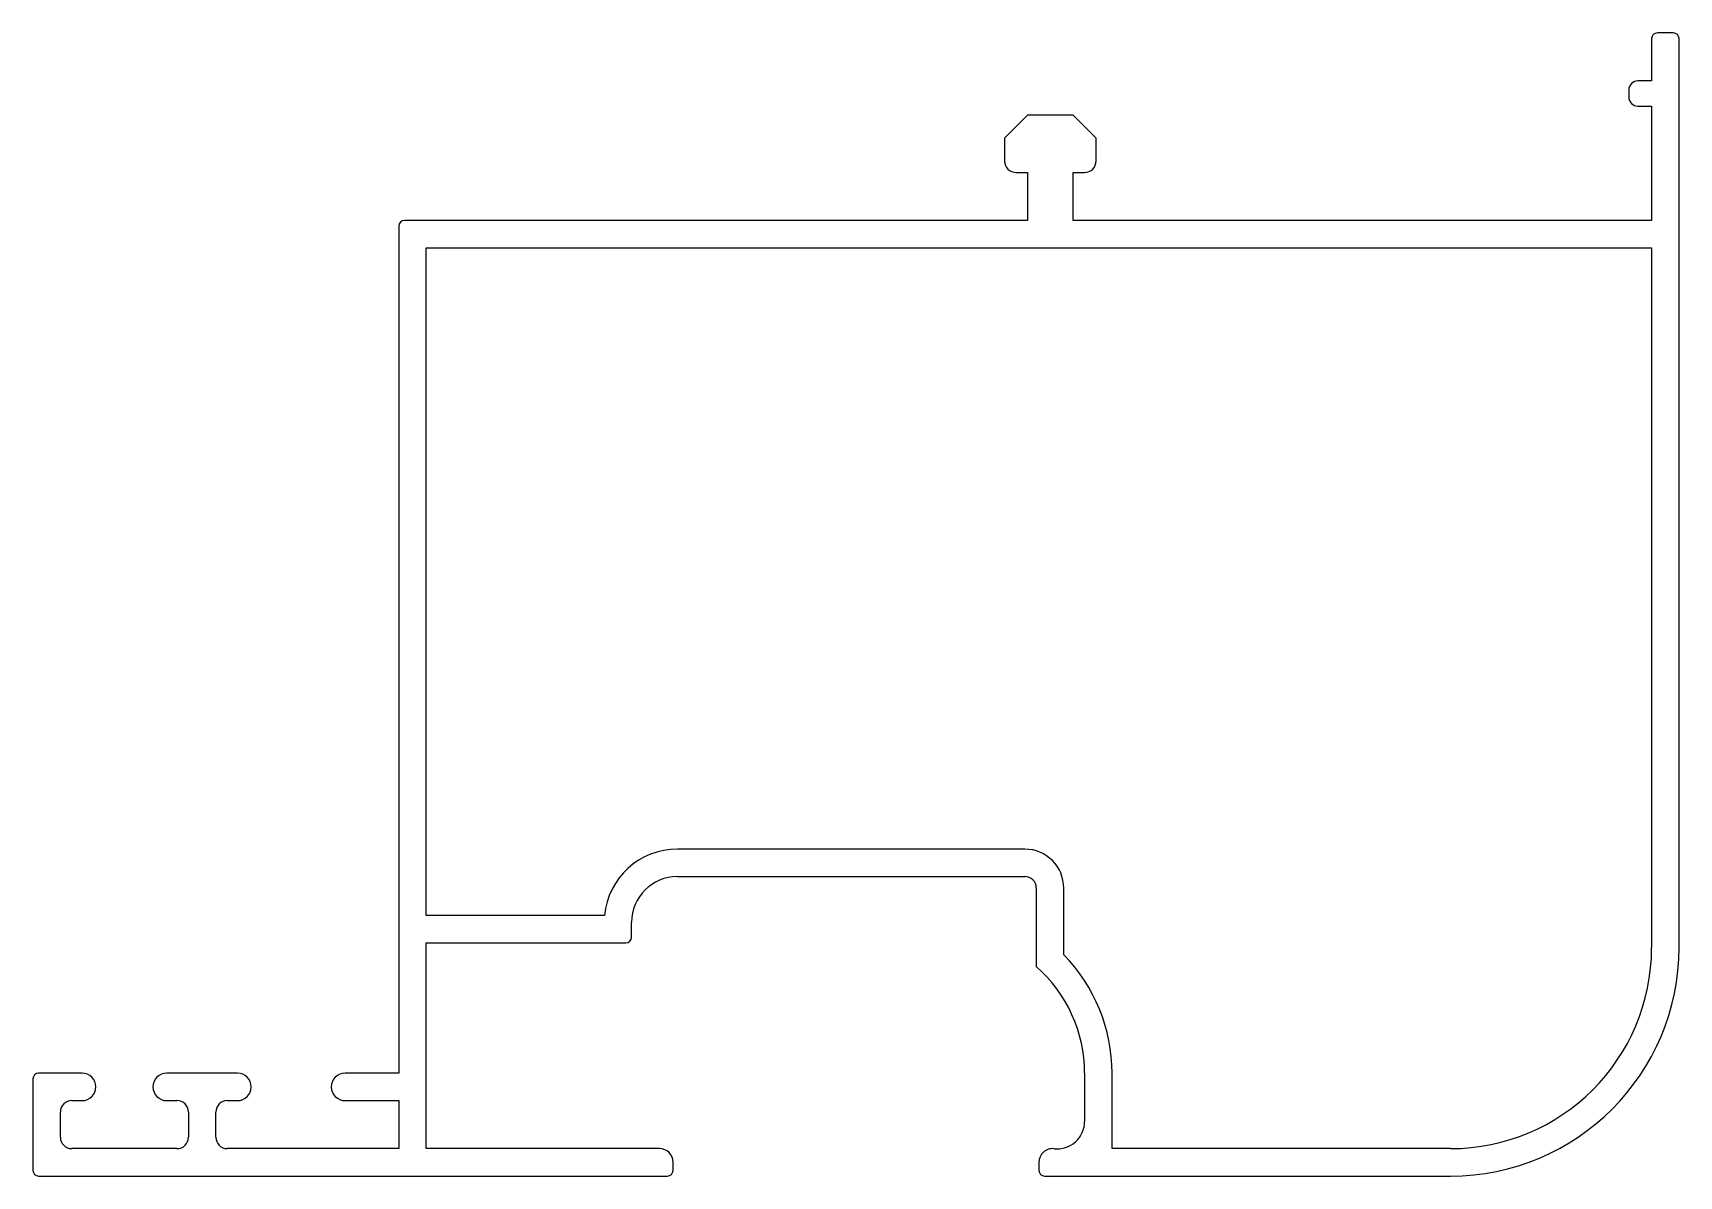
# Model space of a CAD drawing. Extents: x 2653.3 to 2725.3, y 1287.5 to 1337.5.
import ezdxf

# ---------------------------------------------------------------- set-up
doc = ezdxf.new("R2010")
doc.units = 0
doc.layers.get('0').update_dxf_attribs({"linetype": 'CONTINUOUS'})

msp = doc.modelspace()

# ---------------------------------------------------------------- linework, layer by layer
for p, q in [((2724.11, 1337.232), (2724.11, 1335.382)), ((2725.06, 1337.482), (2724.36, 1337.482)), ((2725.31, 1297.482), (2725.31, 1337.232)), ((2723.11, 1334.982), (2723.11, 1334.682)), ((2724.11, 1335.382), (2723.51, 1335.382)), ((2723.51, 1334.282), (2724.11, 1334.282)), ((2724.11, 1334.282), (2724.11, 1329.282)), ((2696.81, 1333.882), (2695.81, 1332.882)), ((2698.81, 1333.882), (2696.81, 1333.882)), ((2699.81, 1332.882), (2698.81, 1333.882)), ((2695.81, 1332.882), (2695.81, 1331.882)), ((2699.81, 1331.882), (2699.81, 1332.882)), ((2696.31, 1331.382), (2696.81, 1331.382)), ((2696.81, 1331.382), (2696.81, 1329.282)), ((2698.81, 1329.282), (2698.81, 1331.382)), ((2698.81, 1331.382), (2699.31, 1331.382)), ((2696.81, 1329.282), (2669.56, 1329.282)), ((2724.11, 1329.282), (2698.81, 1329.282)), ((2669.31, 1329.032), (2669.31, 1291.982)), ((2670.51, 1298.882), (2670.51, 1328.082)), ((2670.51, 1328.082), (2724.11, 1328.082)), ((2724.11, 1328.082), (2724.11, 1297.482)), ((2696.695, 1301.782), (2681.495, 1301.782)), ((2681.495, 1300.582), (2696.695, 1300.582)), ((2697.195, 1300.082), (2697.195, 1296.645)), ((2698.395, 1297.161), (2698.395, 1300.082)), ((2678.31, 1298.882), (2670.51, 1298.882)), ((2679.495, 1297.932), (2679.495, 1298.582)), ((2670.51, 1288.682), (2670.51, 1297.682)), ((2670.51, 1297.682), (2679.245, 1297.682)), ((2653.31, 1291.732), (2653.31, 1287.732)), ((2655.46, 1291.982), (2653.56, 1291.982)), ((2662.26, 1291.982), (2659.16, 1291.982)), ((2669.31, 1291.982), (2666.96, 1291.982)), ((2699.31, 1291.982), (2699.31, 1289.871)), ((2700.51, 1288.682), (2700.51, 1291.982)), ((2654.51, 1289.182), (2654.51, 1290.282)), ((2655.01, 1290.782), (2655.46, 1290.782)), ((2659.16, 1290.782), (2659.61, 1290.782)), ((2660.11, 1290.282), (2660.11, 1289.182)), ((2661.31, 1289.182), (2661.31, 1290.282)), ((2661.81, 1290.782), (2662.26, 1290.782)), ((2666.96, 1290.782), (2669.31, 1290.782)), ((2669.31, 1290.782), (2669.31, 1288.682)), ((2659.61, 1288.682), (2655.01, 1288.682)), ((2669.31, 1288.682), (2661.81, 1288.682)), ((2680.71, 1288.682), (2670.51, 1288.682)), ((2681.31, 1287.732), (2681.31, 1288.082)), ((2697.31, 1288.082), (2697.31, 1287.732)), ((2715.31, 1288.682), (2700.51, 1288.682)), ((2653.56, 1287.482), (2681.06, 1287.482)), ((2697.56, 1287.482), (2715.31, 1287.482))]:
    msp.add_line(p, q)
for centre, radius, start, end in [((2724.36, 1337.232), 0.25, 90, 180), ((2725.06, 1337.232), 0.25, 0, 90), ((2723.51, 1334.982), 0.4, 90, 180), ((2723.51, 1334.682), 0.4, 180, 270), ((2696.31, 1331.882), 0.5, 180, 270), ((2699.31, 1331.882), 0.5, 270, 0), ((2669.56, 1329.032), 0.25, 90, 180), ((2681.495, 1298.582), 3.2, 90, 174.62062), ((2696.695, 1300.082), 1.7, 0, 90), ((2681.495, 1298.582), 2, 90, 180), ((2696.695, 1300.082), 0.5, 0, 90), ((2679.245, 1297.932), 0.25, 270, 360), ((2715.31, 1297.482), 8.8, 270, 0), ((2715.31, 1297.482), 10, 270, 360), ((2693.11, 1291.982), 7.4, 0, 44.41318), ((2693.11, 1291.982), 6.2, 0, 48.77504), ((2653.56, 1291.732), 0.25, 90, 180), ((2655.46, 1291.382), 0.6, 270, 90), ((2659.16, 1291.382), 0.6, 90, 270), ((2662.26, 1291.382), 0.6, 270, 90), ((2666.96, 1291.382), 0.6, 90, 270), ((2655.01, 1290.282), 0.5, 90, 180), ((2659.61, 1290.282), 0.5, 0, 90), ((2661.81, 1290.282), 0.5, 90, 180), ((2698.11, 1289.871), 1.2, 263.62063, 0), ((2655.01, 1289.182), 0.5, 180, 270), ((2659.61, 1289.182), 0.5, 270, 0), ((2661.81, 1289.182), 0.5, 180, 270), ((2680.71, 1288.082), 0.6, 0, 90), ((2697.91, 1288.082), 0.6, 83.62063, 180), ((2653.56, 1287.732), 0.25, 180, 270), ((2681.06, 1287.732), 0.25, 270, 360), ((2697.56, 1287.732), 0.25, 180, 270)]:
    msp.add_arc(centre, radius, start, end)

doc.saveas('drawing.dxf')
